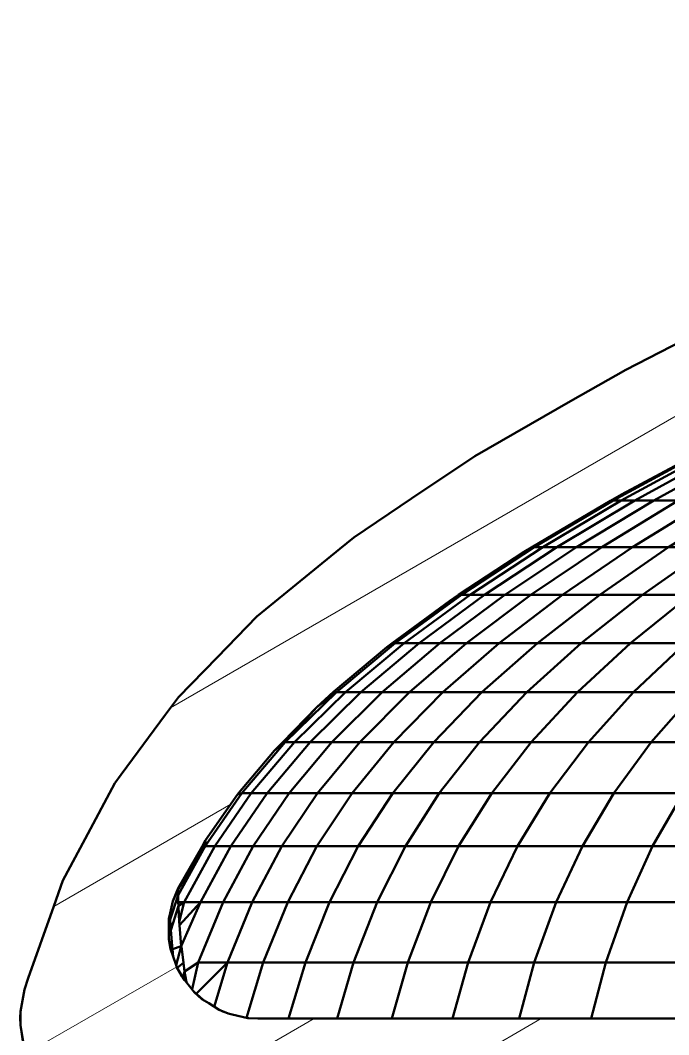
# Model space of a CAD drawing. Header units: millimetres. Extents: x -232 to 1390, y -69 to 653.
# Drawn here: x 88.98 to 107.1, y 326.96 to 355.3 of the extents above; entities that cross this region are included whole.
import ezdxf

# ---------------------------------------------------------------- set-up
doc = ezdxf.new("R2010")
doc.units = ezdxf.units.MM
doc.layers.add('Видимый контур (ГОСТ)', color=7, linetype='Continuous', lineweight=50)
doc.layers.add('Штриховка (ГОСТ)', color=7, linetype='Continuous', lineweight=18)

msp = doc.modelspace()

# ---------------------------------------------------------------- hatches: boundary and pattern name
at = {"layer": 'Штриховка (ГОСТ)'}
h = msp.add_hatch(dxfattribs=at)
h.set_pattern_fill('ANSI31', color=256, scale=25.4, angle=-15, style=0)
h.set_pattern_definition([(30, (0, 0), (-1.5875, 2.74963), [])])
h.paths.add_polyline_path([(243.533, 332.223), (243.621, 332.092), (244.2, 331.053), (244.35, 330.694), (244.424, 330.362), (244.459, 330.201), (244.476, 329.93), (244.444, 329.639), (244.415, 329.363), (244.341, 329.101), (244.264, 328.939), (244.096, 328.587), (243.939, 328.364), (243.892, 328.317), (243.538, 327.96), (243.354, 327.828), (243.316, 327.802), (242.803, 327.553), (242.695, 327.521), (242.542, 327.477), (241.976, 327.412), (214.141, 327.412), (213.094, 327.346), (212.685, 327.269), (212.07, 327.153), (211.36, 326.938), (211.27, 326.9), (210.394, 326.53), (209.949, 326.272), (209.492, 326.008), (208.894, 325.571), (208.748, 325.439), (208.117, 324.866), (207.718, 324.401), (207.439, 324.075), (207.018, 323.464), (206.878, 323.206), (206.519, 322.542), (206.261, 321.88), (206.14, 321.571), (205.946, 320.856), (205.884, 320.468), (205.78, 319.824), (205.741, 319.012), (205.741, 315.86), (205.741, 313.661), (205.741, 312.003), (205.741, 311.233), (205.741, 309.84), (205.741, 308.694), (205.741, 307.715), (205.741, 306.779), (205.741, 305.899), (205.741, 305.113), (205.741, 304.395), (205.741, 303.412), (205.741, 302.731), (205.741, 302.09), (205.741, 301.479), (205.741, 299.59), (205.741, 298.979), (205.741, 298.419), (205.741, 298.386), (205.741, 298.317), (207.245, 298.317), (208.055, 298.317), (208.604, 298.317), (208.741, 298.317), (208.741, 298.633), (208.741, 299.276), (208.741, 301.2), (208.741, 301.843), (208.741, 302.515), (208.741, 303.229), (208.741, 304.234), (208.741, 304.989), (208.741, 305.816), (208.741, 306.744), (208.741, 307.712), (208.741, 308.755), (208.741, 309.986), (208.741, 311.498), (208.741, 312.32), (208.741, 314.166), (208.741, 316.675), (208.741, 320.412), (208.806, 321.131), (208.889, 321.444), (208.966, 321.736), (209.266, 322.393), (209.617, 322.911), (209.924, 323.23), (210.118, 323.432), (210.621, 323.804), (210.746, 323.867), (211.265, 324.13), (211.708, 324.267), (211.863, 324.314), (212.577, 324.408), (212.741, 324.412), (245.612, 324.412), (246.09, 324.45), (246.39, 324.531), (246.693, 324.613), (247.044, 324.775), (247.118, 324.827), (247.559, 325.129), (247.742, 325.308), (247.836, 325.398), (248.204, 325.902), (248.377, 326.247), (248.505, 326.669), (248.558, 326.845), (248.606, 327.228), (248.587, 327.447), (248.53, 328.102), (248.395, 328.543), (248.395, 328.543), (248.095, 329.524), (247.668, 330.545), (247.668, 330.545), (246.948, 332.269), (246.839, 332.45), (246.839, 332.45), (245.777, 334.221), (245.777, 334.221), (245.413, 334.829), (244.542, 335.9), (244.542, 335.9), (243.589, 337.073), (243.127, 337.514), (243.127, 337.514), (241.507, 339.06), (241.507, 339.06), (241.268, 339.288), (239.67, 340.512), (239.67, 340.512), (238.297, 341.564), (237.687, 341.951), (237.687, 341.951), (234.489, 343.979), (233.235, 344.648), (233.235, 344.648), (228.797, 347.019), (228.374, 347.214), (228.374, 347.214), (223.31, 349.546), (223.31, 349.546), (222.149, 350.081), (218.332, 351.61), (218.332, 351.61), (215.485, 352.751), (213.723, 353.335), (213.723, 353.335), (209.929, 354.593), (208.735, 354.96), (208.727, 354.962), (207.511, 355.295), (207.511, 352.19), (208.215, 351.985), (209.019, 351.734), (212.387, 350.657), (212.825, 350.5), (215.603, 349.505), (217.374, 348.8), (219.115, 348.107), (222.324, 346.718), (223.246, 346.319), (226.999, 344.559), (227.345, 344.384), (229.78, 343.144), (230.254, 342.903), (232.115, 341.867), (233.016, 341.365), (234.318, 340.564), (235.347, 339.931), (236.359, 339.237), (237.314, 338.582), (238.21, 337.888), (238.973, 337.298), (239.855, 336.518), (240.374, 336.059), (241.283, 335.123), (241.668, 334.726), (242.503, 333.698), (242.734, 333.414)])
h.paths.add_polyline_path([(124.773, 350.488), (126.323, 351.018), (128.575, 351.734), (129.378, 351.985), (129.955, 352.152), (130.083, 352.19), (130.083, 355.295), (129.915, 355.249), (128.867, 354.962), (128.859, 354.96), (127.665, 354.593), (123.87, 353.338), (123.87, 353.338), (122.243, 352.799), (119.262, 351.609), (119.262, 351.609), (115.59, 350.143), (114.285, 349.543), (114.285, 349.543), (109.22, 347.213), (109.219, 347.213), (108.797, 347.019), (105.902, 345.536), (104.357, 344.653), (104.357, 344.653), (101.684, 343.126), (99.917, 341.938), (99.917, 341.938), (98.302, 340.852), (97.91, 340.532), (97.91, 340.532), (96.094, 339.05), (96.093, 339.05), (95.589, 338.639), (94.481, 337.502), (94.481, 337.502), (93.4, 336.393), (93.042, 335.91), (93.042, 335.91), (91.798, 334.23), (91.798, 334.23), (91.622, 333.993), (90.793, 332.431), (90.793, 332.431), (90.176, 331.266), (89.921, 330.549), (89.921, 330.549), (89.206, 328.54), (89.206, 328.54), (89.096, 328.23), (88.989, 327.614), (88.988, 327.449), (88.987, 327.228), (89.081, 326.666), (89.09, 326.612), (89.217, 326.247), (89.386, 325.941), (89.518, 325.7), (89.758, 325.398), (89.855, 325.312), (90.224, 324.981), (90.474, 324.824), (90.55, 324.775), (91.127, 324.536), (91.2, 324.519), (91.504, 324.45), (91.982, 324.412), (124.853, 324.412), (125.57, 324.347), (125.731, 324.314), (125.885, 324.265), (126.418, 324.093), (126.849, 323.868), (126.973, 323.804), (127.549, 323.367), (127.674, 323.233), (127.976, 322.911), (128.31, 322.407), (128.375, 322.308), (128.627, 321.736), (128.701, 321.443), (128.804, 321.036), (128.853, 320.412), (128.853, 316.9), (128.853, 314.312), (128.853, 312.422), (128.853, 311.605), (128.853, 310.063), (128.853, 308.813), (128.853, 307.756), (128.853, 306.789), (128.853, 305.851), (128.853, 305.016), (128.853, 304.255), (128.853, 303.25), (128.853, 302.531), (128.853, 301.854), (128.853, 301.207), (128.853, 299.283), (128.853, 298.637), (128.853, 298.419), (128.853, 298.317), (129.538, 298.317), (131.853, 298.317), (131.853, 298.389), (131.853, 298.419), (131.853, 298.986), (131.853, 299.601), (131.853, 301.49), (131.853, 302.104), (131.853, 302.749), (131.853, 303.436), (131.853, 304.419), (131.853, 305.143), (131.853, 305.937), (131.853, 306.828), (131.853, 307.762), (131.853, 308.754), (131.853, 309.919), (131.853, 311.34), (131.853, 312.104), (131.853, 313.802), (131.853, 316.069), (131.853, 319.012), (131.788, 320.054), (131.716, 320.469), (131.648, 320.856), (131.354, 321.863), (130.941, 322.819), (130.721, 323.208), (130.576, 323.464), (129.965, 324.318), (129.883, 324.407), (129.258, 325.083), (128.848, 325.442), (128.7, 325.571), (127.842, 326.174), (127.648, 326.277), (126.922, 326.662), (126.325, 326.902), (126.233, 326.938), (125.223, 327.223), (124.91, 327.271), (124.194, 327.379), (123.453, 327.412), (95.618, 327.412), (95.346, 327.427), (94.9, 327.528), (94.79, 327.553), (94.539, 327.657), (94.247, 327.84), (94.056, 327.96), (93.853, 328.141), (93.709, 328.322), (93.498, 328.587), (93.367, 328.825), (93.328, 328.936), (93.179, 329.363), (93.134, 329.631), (93.135, 330.201), (93.17, 330.362), (93.244, 330.694), (93.394, 331.053), (94.063, 332.223), (94.16, 332.393), (95.051, 333.668), (95.082, 333.705), (96.083, 334.9), (96.307, 335.127), (97.272, 336.109), (97.739, 336.538), (99.228, 337.787), (99.377, 337.897), (100.986, 339.085), (101.23, 339.245), (103.063, 340.451), (103.27, 340.573), (105.476, 341.873), (105.78, 342.052), (107.817, 343.138), (108.865, 343.697), (110.252, 344.376), (112.146, 345.304), (115.269, 346.721), (115.903, 347.009), (119.583, 348.559), (120.218, 348.805), (123.034, 349.895)])
h.paths.add_polyline_path([(142.297, 346.317), (140.797, 346.317), (140.797, 346.283), (140.797, 344.875), (140.797, 315.317), (140.846, 315.008), (140.895, 314.699), (141.037, 314.42), (141.179, 314.141), (141.4, 313.92), (141.621, 313.699), (141.9, 313.557), (142.179, 313.415), (142.488, 313.366), (142.797, 313.317), (168.797, 313.317), (194.797, 313.317), (195.106, 313.366), (195.415, 313.415), (195.694, 313.557), (195.973, 313.699), (196.194, 313.92), (196.415, 314.141), (196.557, 314.42), (196.699, 314.699), (196.748, 315.008), (196.797, 315.317), (196.797, 344.875), (196.797, 346.283), (196.797, 346.317), (195.297, 346.317), (193.797, 346.317), (193.797, 346.283), (193.797, 344.895), (193.797, 316.817), (193.785, 316.74), (193.772, 316.662), (193.737, 316.593), (193.701, 316.523), (193.646, 316.468), (193.591, 316.412), (193.521, 316.377), (193.451, 316.341), (193.374, 316.329), (193.297, 316.317), (168.797, 316.317), (144.297, 316.317), (144.22, 316.329), (144.142, 316.341), (144.073, 316.377), (144.003, 316.412), (143.948, 316.468), (143.892, 316.523), (143.857, 316.593), (143.821, 316.662), (143.809, 316.74), (143.797, 316.817), (143.797, 344.895), (143.797, 346.317), (143.628, 346.317)])

# ---------------------------------------------------------------- linework, layer by layer
at = {"layer": 'Видимый контур (ГОСТ)'}
for p, q in [((108.797, 347.019), (105.902, 345.536)), ((105.902, 345.536), (104.357, 344.653)), ((104.357, 344.653), (101.684, 343.126)), ((104.357, 344.653), (104.357, 344.653)), ((101.684, 343.126), (99.917, 341.938)), ((105.549, 341.879), (107.884, 343.151)), ((105.777, 341.879), (108.104, 343.151)), ((105.78, 342.052), (107.817, 343.138)), ((106.158, 341.879), (108.47, 343.151)), ((106.689, 341.879), (108.982, 343.151)), ((105.476, 341.873), (105.78, 342.052)), ((105.78, 342.052), (105.549, 341.879)), ((99.917, 341.938), (98.302, 340.852)), ((99.917, 341.938), (99.917, 341.938)), ((103.27, 340.573), (105.476, 341.873)), ((103.346, 340.578), (105.549, 341.879)), ((103.583, 340.578), (105.777, 341.879)), ((103.977, 340.578), (106.158, 341.879)), ((104.526, 340.578), (106.689, 341.879)), ((105.231, 340.578), (107.37, 341.879)), ((105.777, 341.879), (105.549, 341.879)), ((105.777, 341.879), (106.158, 341.879)), ((106.089, 340.578), (108.199, 341.879)), ((106.158, 341.879), (106.689, 341.879)), ((107.37, 341.879), (106.689, 341.879)), ((107.098, 340.578), (109.174, 341.879)), ((98.302, 340.852), (97.91, 340.532)), ((101.308, 339.251), (103.346, 340.578)), ((101.552, 339.251), (103.583, 340.578)), ((101.958, 339.251), (103.977, 340.578)), ((102.524, 339.251), (104.526, 340.578)), ((103.346, 340.578), (103.063, 340.451)), ((103.063, 340.451), (103.27, 340.573)), ((103.251, 339.251), (105.231, 340.578)), ((103.583, 340.578), (103.346, 340.578)), ((103.583, 340.578), (103.977, 340.578)), ((103.977, 340.578), (104.526, 340.578)), ((104.136, 339.251), (106.089, 340.578)), ((105.231, 340.578), (104.526, 340.578)), ((105.176, 339.251), (107.098, 340.578)), ((106.089, 340.578), (105.231, 340.578)), ((106.089, 340.578), (107.098, 340.578)), ((106.37, 339.251), (108.255, 340.578)), ((107.098, 340.578), (108.255, 340.578)), ((97.91, 340.532), (96.094, 339.05)), ((97.91, 340.532), (97.91, 340.532)), ((101.23, 339.245), (103.063, 340.451)), ((99.458, 337.901), (101.308, 339.251)), ((99.709, 337.901), (101.552, 339.251)), ((100.126, 337.901), (101.958, 339.251)), ((100.708, 337.901), (102.524, 339.251)), ((101.308, 339.251), (100.986, 339.085)), ((100.986, 339.085), (101.23, 339.245)), ((101.552, 339.251), (101.308, 339.251)), ((101.455, 337.901), (103.251, 339.251)), ((101.552, 339.251), (101.958, 339.251)), ((101.958, 339.251), (102.524, 339.251)), ((102.364, 337.901), (104.136, 339.251)), ((103.251, 339.251), (102.524, 339.251)), ((104.136, 339.251), (103.251, 339.251)), ((103.432, 337.901), (105.176, 339.251)), ((104.136, 339.251), (105.176, 339.251)), ((104.659, 337.901), (106.37, 339.251)), ((105.176, 339.251), (106.37, 339.251)), ((106.039, 337.901), (107.714, 339.251)), ((107.714, 339.251), (106.37, 339.251)), ((96.093, 339.05), (95.589, 338.639)), ((96.094, 339.05), (96.093, 339.05)), ((99.377, 337.897), (100.986, 339.085)), ((95.589, 338.639), (94.481, 337.502)), ((97.739, 336.538), (99.228, 337.787)), ((97.815, 336.529), (99.458, 337.901)), ((98.072, 336.529), (99.709, 337.901)), ((98.499, 336.529), (100.126, 337.901)), ((99.095, 336.529), (100.708, 337.901)), ((99.458, 337.901), (99.228, 337.787)), ((99.228, 337.787), (99.377, 337.897)), ((99.709, 337.901), (99.458, 337.901)), ((99.709, 337.901), (100.126, 337.901)), ((99.859, 336.529), (101.455, 337.901)), ((100.126, 337.901), (100.708, 337.901)), ((101.455, 337.901), (100.708, 337.901)), ((100.79, 336.529), (102.364, 337.901)), ((102.364, 337.901), (101.455, 337.901)), ((101.884, 336.529), (103.432, 337.901)), ((102.364, 337.901), (103.432, 337.901)), ((103.139, 336.529), (104.659, 337.901)), ((103.432, 337.901), (104.659, 337.901)), ((104.552, 336.529), (106.039, 337.901)), ((106.039, 337.901), (104.659, 337.901)), ((107.572, 337.901), (106.039, 337.901)), ((106.121, 336.529), (107.572, 337.901)), ((94.481, 337.502), (93.4, 336.393)), ((94.481, 337.502), (94.481, 337.502)), ((93.4, 336.393), (93.042, 335.91)), ((96.387, 335.134), (97.815, 336.529)), ((96.649, 335.134), (98.072, 336.529)), ((97.084, 335.134), (98.499, 336.529)), ((97.272, 336.109), (97.739, 336.538)), ((97.815, 336.529), (97.272, 336.109)), ((97.692, 335.134), (99.095, 336.529)), ((97.815, 336.529), (97.739, 336.538)), ((98.072, 336.529), (97.815, 336.529)), ((98.072, 336.529), (98.499, 336.529)), ((98.472, 335.134), (99.859, 336.529)), ((98.499, 336.529), (99.095, 336.529)), ((99.859, 336.529), (99.095, 336.529)), ((99.421, 335.134), (100.79, 336.529)), ((100.79, 336.529), (99.859, 336.529)), ((100.538, 335.134), (101.884, 336.529)), ((100.79, 336.529), (101.884, 336.529)), ((101.818, 335.134), (103.139, 336.529)), ((101.884, 336.529), (103.139, 336.529)), ((104.552, 336.529), (103.139, 336.529)), ((103.26, 335.134), (104.552, 336.529)), ((106.121, 336.529), (104.552, 336.529)), ((104.86, 335.134), (106.121, 336.529)), ((106.121, 336.529), (107.84, 336.529)), ((106.614, 335.134), (107.84, 336.529)), ((96.307, 335.127), (97.272, 336.109)), ((97.272, 336.109), (96.387, 335.134)), ((93.042, 335.91), (91.798, 334.23)), ((93.042, 335.91), (93.042, 335.91)), ((95.082, 333.705), (96.083, 334.9)), ((95.17, 333.707), (96.387, 335.134)), ((95.436, 333.707), (96.649, 335.134)), ((95.879, 333.707), (97.084, 335.134)), ((96.387, 335.134), (96.083, 334.9)), ((96.083, 334.9), (96.307, 335.127)), ((96.649, 335.134), (96.387, 335.134)), ((96.497, 333.707), (97.692, 335.134)), ((96.649, 335.134), (97.084, 335.134)), ((97.084, 335.134), (97.692, 335.134)), ((97.29, 333.707), (98.472, 335.134)), ((98.472, 335.134), (97.692, 335.134)), ((98.255, 333.707), (99.421, 335.134)), ((99.421, 335.134), (98.472, 335.134)), ((99.39, 333.707), (100.538, 335.134)), ((99.421, 335.134), (100.538, 335.134)), ((100.538, 335.134), (101.818, 335.134)), ((100.692, 333.707), (101.818, 335.134)), ((103.26, 335.134), (101.818, 335.134)), ((102.158, 333.707), (103.26, 335.134)), ((104.86, 335.134), (103.26, 335.134)), ((103.785, 333.707), (104.86, 335.134)), ((104.86, 335.134), (106.614, 335.134)), ((105.569, 333.707), (106.614, 335.134)), ((106.614, 335.134), (108.517, 335.134)), ((91.798, 334.23), (91.622, 333.993)), ((91.798, 334.23), (91.798, 334.23)), ((91.622, 333.993), (90.793, 332.431)), ((94.146, 332.227), (95.17, 333.707)), ((94.16, 332.393), (95.051, 333.668)), ((94.416, 332.227), (95.436, 333.707)), ((94.865, 332.227), (95.879, 333.707)), ((95.17, 333.707), (95.051, 333.668)), ((95.051, 333.668), (95.082, 333.705)), ((95.436, 333.707), (95.17, 333.707)), ((95.436, 333.707), (95.879, 333.707)), ((95.492, 332.227), (96.497, 333.707)), ((95.879, 333.707), (96.497, 333.707)), ((96.296, 332.227), (97.29, 333.707)), ((97.29, 333.707), (96.497, 333.707)), ((97.274, 332.227), (98.255, 333.707)), ((98.255, 333.707), (97.29, 333.707)), ((98.255, 333.707), (99.39, 333.707)), ((98.425, 332.227), (99.39, 333.707)), ((99.39, 333.707), (100.692, 333.707)), ((99.745, 332.227), (100.692, 333.707)), ((102.158, 333.707), (100.692, 333.707)), ((101.232, 332.227), (102.158, 333.707)), ((103.785, 333.707), (102.158, 333.707)), ((102.881, 332.227), (103.785, 333.707)), ((103.785, 333.707), (105.569, 333.707)), ((104.69, 332.227), (105.569, 333.707)), ((105.569, 333.707), (107.504, 333.707)), ((106.652, 332.227), (107.504, 333.707)), ((90.793, 332.431), (90.176, 331.266)), ((90.793, 332.431), (90.793, 332.431)), ((94.063, 332.223), (94.16, 332.393)), ((94.16, 332.393), (94.146, 332.227)), ((93.393, 331.025), (94.146, 332.227)), ((94.146, 332.227), (93.394, 330.864)), ((93.394, 331.053), (94.063, 332.223)), ((93.564, 330.663), (94.416, 332.227)), ((94.018, 330.663), (94.865, 332.227)), ((94.416, 332.227), (94.146, 332.227)), ((94.416, 332.227), (94.865, 332.227)), ((94.652, 330.663), (95.492, 332.227)), ((94.865, 332.227), (95.492, 332.227)), ((95.465, 330.663), (96.296, 332.227)), ((96.296, 332.227), (95.492, 332.227)), ((97.274, 332.227), (96.296, 332.227)), ((96.455, 330.663), (97.274, 332.227)), ((97.274, 332.227), (98.425, 332.227)), ((97.619, 330.663), (98.425, 332.227)), ((98.425, 332.227), (99.745, 332.227)), ((98.954, 330.663), (99.745, 332.227)), ((101.232, 332.227), (99.745, 332.227)), ((100.458, 330.663), (101.232, 332.227)), ((102.881, 332.227), (101.232, 332.227)), ((102.126, 330.663), (102.881, 332.227)), ((102.881, 332.227), (104.69, 332.227)), ((103.955, 330.663), (104.69, 332.227)), ((104.69, 332.227), (106.652, 332.227)), ((105.94, 330.663), (106.652, 332.227)), ((108.764, 332.227), (106.652, 332.227)), ((90.176, 331.266), (89.921, 330.549)), ((93.394, 331.053), (93.244, 330.694)), ((93.393, 331.025), (93.244, 330.694)), ((93.393, 331.025), (93.394, 331.053)), ((93.394, 330.871), (93.393, 331.025)), ((93.167, 330.178), (93.394, 330.864)), ((93.244, 330.694), (93.17, 330.362)), ((93.394, 330.864), (93.394, 330.871)), ((93.399, 330.662), (93.394, 330.864)), ((93.564, 330.663), (93.399, 330.662)), ((93.402, 330.561), (93.399, 330.662)), ((93.402, 330.561), (93.564, 330.663)), ((93.424, 330.119), (93.564, 330.663)), ((93.43, 330.023), (94.018, 330.663)), ((93.483, 329.436), (94.018, 330.663)), ((93.564, 330.663), (94.018, 330.663)), ((93.954, 328.976), (94.652, 330.663)), ((94.018, 330.663), (94.652, 330.663)), ((95.465, 330.663), (94.652, 330.663)), ((94.775, 328.976), (95.465, 330.663)), ((96.455, 330.663), (95.465, 330.663)), ((95.774, 328.976), (96.455, 330.663)), ((96.455, 330.663), (97.619, 330.663)), ((96.949, 328.976), (97.619, 330.663)), ((97.619, 330.663), (98.954, 330.663)), ((98.296, 328.976), (98.954, 330.663)), ((100.458, 330.663), (98.954, 330.663)), ((99.814, 328.976), (100.458, 330.663)), ((102.126, 330.663), (100.458, 330.663)), ((101.499, 328.976), (102.126, 330.663)), ((102.126, 330.663), (103.955, 330.663)), ((103.345, 328.976), (103.955, 330.663)), ((103.955, 330.663), (105.94, 330.663)), ((105.348, 328.976), (105.94, 330.663)), ((108.077, 330.663), (105.94, 330.663)), ((89.921, 330.549), (89.206, 328.54)), ((89.921, 330.549), (89.921, 330.549)), ((93.17, 330.362), (93.135, 330.201)), ((93.186, 329.882), (93.402, 330.561)), ((93.414, 330.318), (93.402, 330.561)), ((93.135, 330.201), (93.134, 329.631)), ((93.135, 330.201), (93.135, 329.624)), ((93.161, 330.32), (93.167, 330.178)), ((93.167, 330.178), (93.186, 329.882)), ((93.424, 330.119), (93.414, 330.318)), ((93.43, 330.023), (93.424, 330.119)), ((93.186, 329.882), (93.223, 329.448)), ((93.483, 329.436), (93.43, 330.023)), ((93.134, 329.631), (93.179, 329.363)), ((93.142, 329.584), (93.264, 329.118)), ((93.179, 329.363), (93.328, 328.936)), ((93.205, 329.345), (93.223, 329.448)), ((93.232, 329.354), (93.223, 329.448)), ((93.232, 329.354), (93.483, 329.436)), ((93.258, 329.142), (93.232, 329.354)), ((93.338, 328.907), (93.483, 329.436)), ((93.484, 329.426), (93.483, 329.436)), ((93.542, 328.974), (93.484, 329.426)), ((93.542, 328.974), (93.367, 328.83)), ((93.573, 328.731), (93.542, 328.974)), ((93.573, 328.731), (93.954, 328.976)), ((93.782, 328.231), (93.954, 328.976)), ((94.775, 328.976), (93.901, 328.107)), ((94.775, 328.976), (93.954, 328.976)), ((94.397, 327.746), (94.775, 328.976)), ((95.774, 328.976), (94.775, 328.976)), ((95.307, 327.436), (95.774, 328.976)), ((95.774, 328.976), (96.949, 328.976)), ((96.482, 327.412), (96.949, 328.976)), ((96.949, 328.976), (98.296, 328.976)), ((97.839, 327.412), (98.296, 328.976)), ((99.814, 328.976), (98.296, 328.976)), ((99.367, 327.412), (99.814, 328.976)), ((101.499, 328.976), (99.814, 328.976)), ((101.062, 327.412), (101.499, 328.976)), ((101.499, 328.976), (103.345, 328.976)), ((102.92, 327.412), (103.345, 328.976)), ((103.345, 328.976), (105.348, 328.976)), ((104.936, 327.412), (105.348, 328.976)), ((107.505, 328.976), (105.348, 328.976)), ((93.328, 328.936), (93.367, 328.825)), ((93.362, 328.839), (93.576, 328.489)), ((93.367, 328.825), (93.498, 328.587)), ((93.53, 328.563), (93.573, 328.731)), ((93.623, 328.43), (93.573, 328.731)), ((89.206, 328.54), (89.096, 328.23)), ((89.206, 328.54), (89.206, 328.54)), ((93.498, 328.587), (93.709, 328.322)), ((89.096, 328.23), (88.989, 327.614)), ((93.709, 328.322), (93.853, 328.141)), ((93.829, 328.171), (94.089, 327.939)), ((93.853, 328.141), (94.056, 327.96)), ((94.056, 327.96), (94.247, 327.84)), ((94.247, 327.84), (94.539, 327.657)), ((88.983, 327.446), (88.989, 327.614)), ((88.989, 327.614), (88.988, 327.449)), ((94.496, 327.684), (94.664, 327.605)), ((94.539, 327.657), (94.79, 327.553)), ((94.79, 327.553), (94.9, 327.528)), ((94.9, 327.528), (95.346, 327.427)), ((88.987, 327.228), (88.983, 327.446)), ((88.988, 327.449), (88.987, 327.228)), ((95.316, 327.434), (95.373, 327.425)), ((95.346, 327.427), (95.618, 327.412)), ((123.453, 327.412), (95.618, 327.412)), ((88.987, 327.228), (89.081, 326.666)), ((88.987, 327.228), (89.077, 326.662))]:
    msp.add_line(p, q, dxfattribs=at)

doc.saveas('drawing.dxf')
